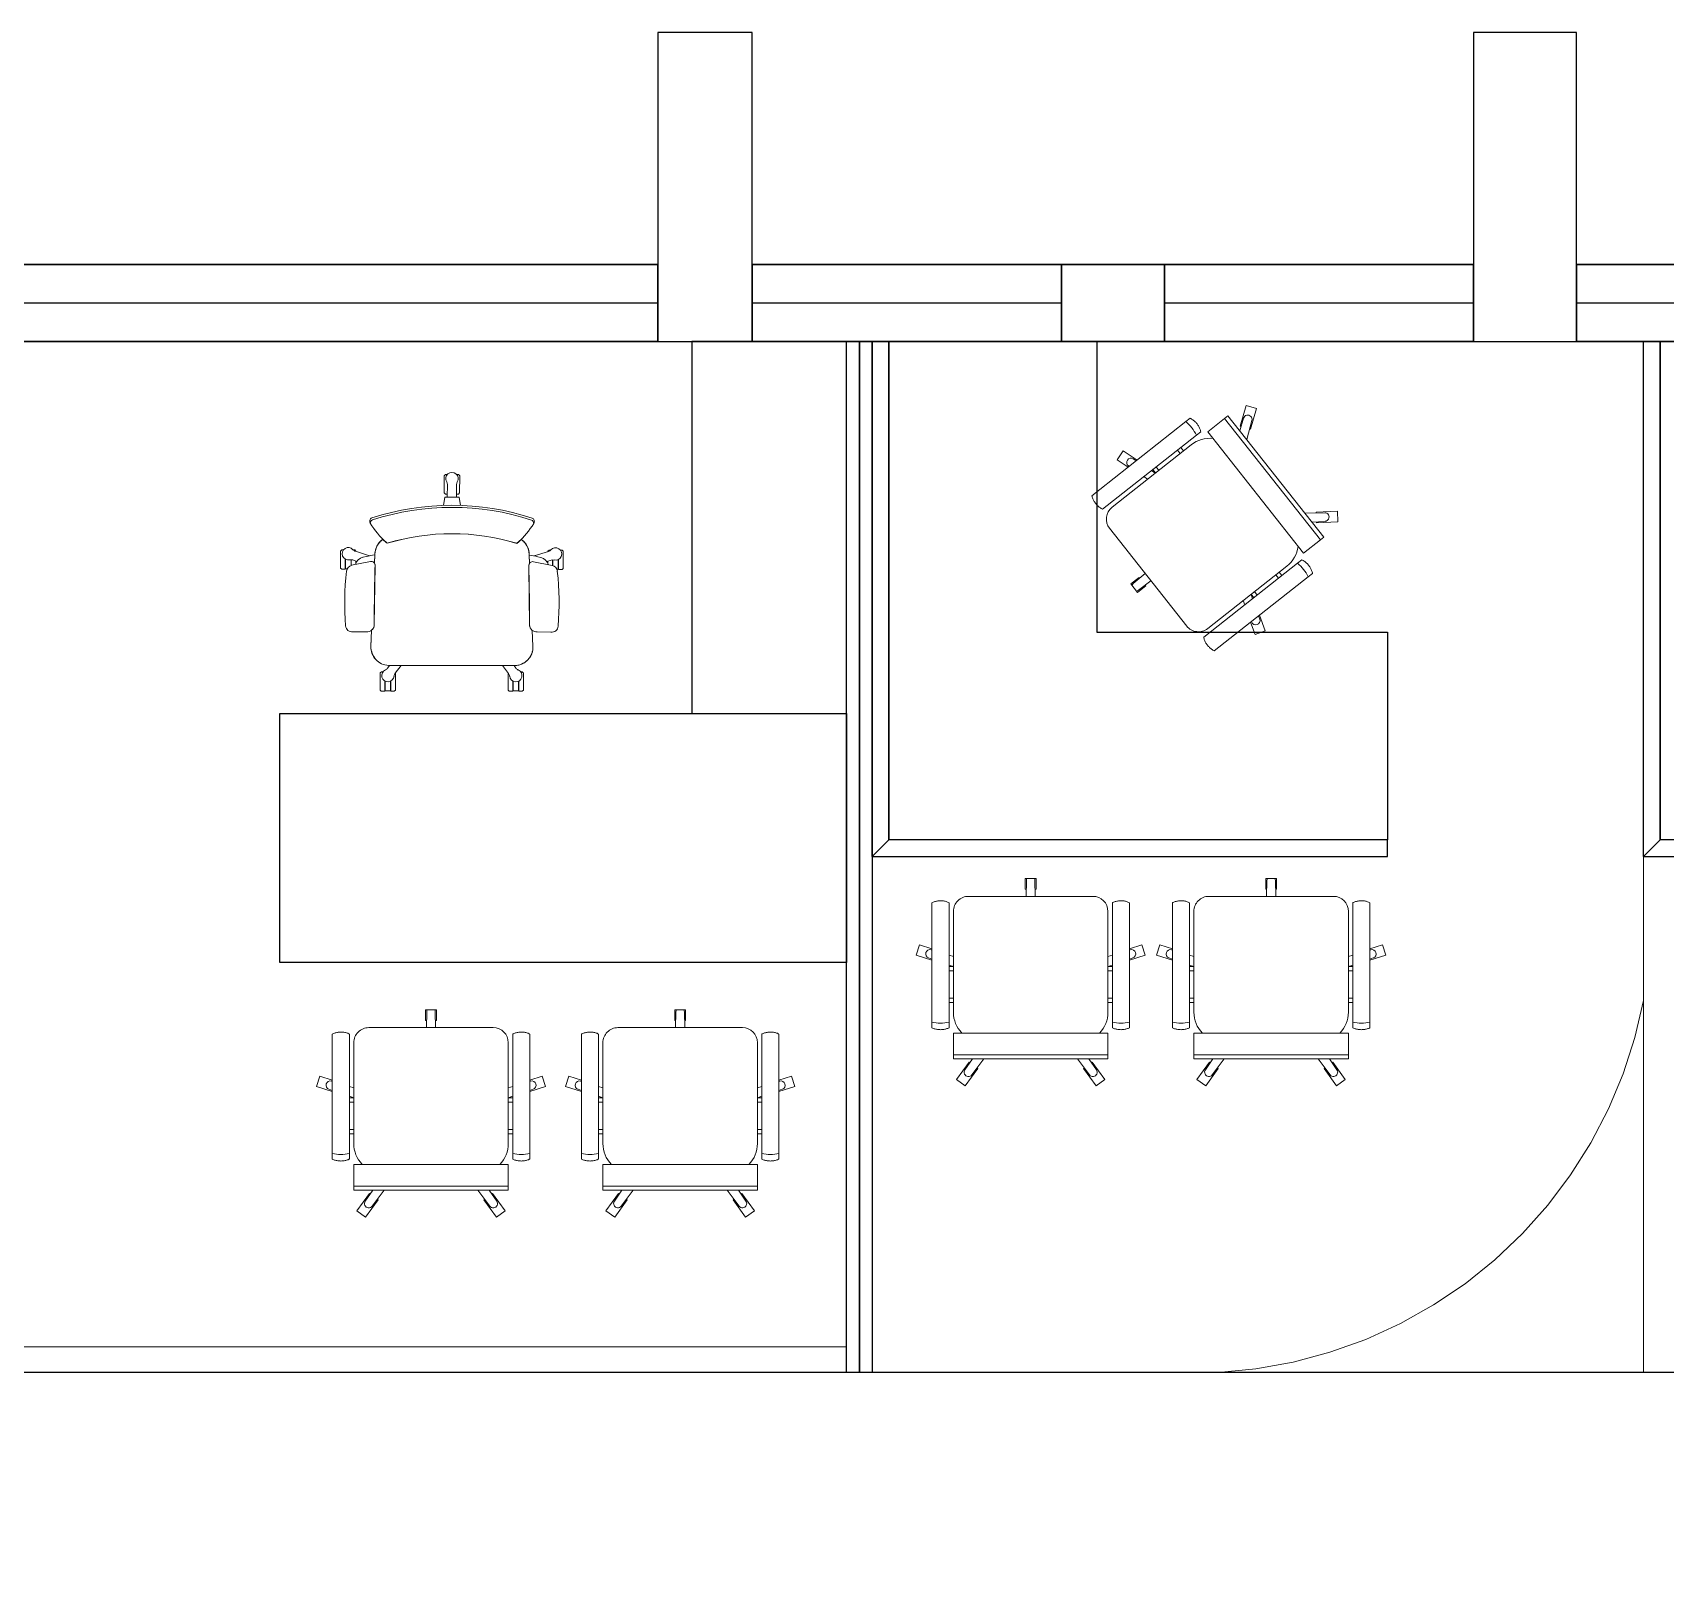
# Model space of a CAD drawing. Header units: millimetres. Extents: x 1993 to 4093, y 1262 to 2017.
# Drawn here: x 2292.9 to 2483.1, y 1564.3 to 1744.1 of the extents above; entities that cross this region are included whole.
import ezdxf

# ---------------------------------------------------------------- set-up
doc = ezdxf.new("R2010")
doc.units = ezdxf.units.MM
for name, color, linetype, lineweight in [('CABIN TABLE - MANAGER TABLE', 251, 'Continuous', 25), ('CHAIR HB', 252, 'Continuous', 18), ('CHAIR MB', 252, 'Continuous', 18), ('FLR CARPET', 254, 'Continuous', 15), ('FLR CARPET 2', 254, 'Continuous', 15), ('FLR CARPET GRASS', 54, 'Continuous', 15), ('Partition_Glass', 142, 'Continuous', 9), ('PASSAGE', 251, 'Continuous', 25), ('WALL', 251, 'Continuous', 30), ('WORKSTATION - L SHAPED WITH ALUMINIUM PARTITION', 251, 'Continuous', 25)]:
    doc.layers.add(name, color=color, linetype=linetype, lineweight=lineweight)
for name, color, linetype in [('COLUMN', 251, 'Continuous'), ('FACADE', 140, 'Continuous'), ('PLANNER', 3, 'Continuous')]:
    doc.layers.add(name, color=color, linetype=linetype)
doc.layers.add('PARTITION GYP 75mm', color=7, linetype='Continuous', lineweight=25, true_color=0xdb0000)

# ---------------------------------------------------------------- blocks, each defined once
blk = doc.blocks.new('CHAIR MB2')
at = {"layer": 'CHAIR MB'}
for p, q in [((2.57, 11.5), (3.16, 13.35)), ((4.35, 12.96), (3.16, 13.35)), ((2.83, 11.9), (2.69, 11.51)), ((3.75, 11.51), (3.77, 11.59)), ((4.35, 12.96), (3.88, 11.51)), ((-11.34, 8.64), (-12.07, 7.62)), ((-10.06, 6.16), (-12.07, 7.62)), ((-11.34, 8.64), (-9.32, 7.17)), ((-8.95, 6.78), (-10.21, 7.66)), ((-8.95, 9), (-8.45, 9)), ((-8.95, 9), (-8.95, -9)), ((-8.95, 9), (-8.95, -9)), ((-8.45, 9), (-5.94, 9)), ((-8.45, 9), (-8.45, -9)), ((-8.45, -9), (-8.45, 9)), ((-5.94, 9), (-5.94, -9)), ((8.07, 9.51), (-4.67, 9.51)), ((8.25, 9), (-3.5, 9)), ((-2.35, 9.51), (-2.35, 9)), ((-1.85, 9), (-1.85, 9.51)), ((1.31, 9.51), (1.31, 9)), ((1.81, 9), (1.81, 9.51)), ((2, 9.51), (1.83, 9)), ((2.98, 9), (3.14, 9.51)), ((-10.8, 6.86), (-8.95, 5.46)), ((-10.06, 6.16), (-9.99, 6.25)), ((-9.39, 7.08), (-9.32, 7.17)), ((10, 0), (10, 7.25)), ((11.84, 0.5), (10, 0.53)), ((10, -7.25), (10, 0)), ((10.83, 0.63), (12.07, 0.63)), ((10.83, 0.63), (10.83, 0.52)), ((12.07, -0.63), (12.07, 0.63)), ((10, -0.53), (11.84, -0.5)), ((10.83, -0.52), (10.83, -0.63)), ((12.07, -0.63), (10.83, -0.63)), ((-8.95, -5.46), (-10.8, -6.86)), ((-12.07, -7.62), (-10.06, -6.16)), ((-9.32, -7.17), (-11.34, -8.64)), ((-10.21, -7.66), (-8.95, -6.78)), ((-9.99, -6.25), (-10.06, -6.16)), ((-9.32, -7.17), (-9.39, -7.08)), ((-12.07, -7.62), (-11.34, -8.64)), ((-8.45, -9), (-8.95, -9)), ((-5.94, -9), (-8.45, -9)), ((-3.5, -9), (8.25, -9)), ((-2.35, -9), (-2.35, -9.51)), ((-1.85, -9.51), (-1.85, -9)), ((1.31, -9), (1.31, -9.51)), ((1.81, -9.51), (1.81, -9)), ((1.83, -9), (2, -9.51)), ((3.14, -9.51), (2.98, -9)), ((8.07, -11.51), (-4.67, -11.51)), ((3.16, -13.35), (2.57, -11.5)), ((2.69, -11.51), (2.83, -11.9)), ((3.16, -13.35), (4.35, -12.96)), ((3.77, -11.59), (3.75, -11.51)), ((3.88, -11.51), (4.35, -12.96))]:
    blk.add_line(p, q, dxfattribs=at)
for points in [[(-4.67, 9.51), (-5.31, 9.51), (-5.35, 9.59), (-5.39, 9.68), (-5.42, 9.77), (-5.45, 9.86), (-5.47, 9.95), (-5.49, 10.05), (-5.51, 10.14), (-5.52, 10.23), (-5.53, 10.33), (-5.53, 10.42), (-5.54, 10.52), (-5.53, 10.61), (-5.53, 10.71), (-5.52, 10.8), (-5.5, 10.9), (-5.49, 10.99), (-5.47, 11.08), (-5.44, 11.17), (-5.41, 11.26), (-5.38, 11.35), (-5.34, 11.44), (-5.31, 11.51), (-4.67, 11.51)], [(-4.67, 11.51), (9.26, 11.51), (9.3, 11.42), (9.34, 11.33), (9.37, 11.24), (9.4, 11.15), (9.42, 11.06), (9.44, 10.97), (9.46, 10.87), (9.47, 10.78), (9.48, 10.68), (9.48, 10.59), (9.48, 10.5), (9.48, 10.4), (9.48, 10.31), (9.47, 10.21), (9.45, 10.12), (9.44, 10.02), (9.41, 9.93), (9.39, 9.84), (9.36, 9.75), (9.33, 9.66), (9.29, 9.57), (9.26, 9.51), (8.07, 9.51)], [(-4.67, -11.51), (-5.31, -11.51), (-5.35, -11.42), (-5.39, -11.33), (-5.42, -11.24), (-5.45, -11.15), (-5.47, -11.06), (-5.49, -10.97), (-5.51, -10.87), (-5.52, -10.78), (-5.53, -10.68), (-5.53, -10.59), (-5.54, -10.5), (-5.53, -10.4), (-5.53, -10.31), (-5.52, -10.21), (-5.5, -10.12), (-5.49, -10.02), (-5.47, -9.93), (-5.44, -9.84), (-5.41, -9.75), (-5.38, -9.66), (-5.34, -9.57), (-5.31, -9.51), (-4.67, -9.51)], [(-4.67, -9.51), (9.26, -9.51), (9.3, -9.59), (9.34, -9.68), (9.37, -9.77), (9.4, -9.86), (9.42, -9.95), (9.44, -10.05), (9.46, -10.14), (9.47, -10.23), (9.48, -10.33), (9.48, -10.42), (9.48, -10.52), (9.48, -10.61), (9.48, -10.71), (9.47, -10.8), (9.45, -10.9), (9.44, -10.99), (9.41, -11.08), (9.39, -11.17), (9.36, -11.26), (9.33, -11.35), (9.29, -11.44), (9.26, -11.51), (8.07, -11.51)]]:
    blk.add_lwpolyline(points, dxfattribs=at)
for centre, radius, start, end in [((-3.5, 5.5), 3.5, 90, 134.2304), ((8.25, 7.25), 1.75, 0, 90), ((8.25, -7.25), 1.75, 270, 0), ((-3.5, -5.5), 3.5, 225.7696, 270)]:
    blk.add_arc(centre, radius, start, end, dxfattribs=at)
for centre, major_axis, start_param, end_param in [((3.3, 11.75), (-0.473, 0.154), 3.141593, 6.283185), ((-10.51, 7.26), (0.292, 0.402), 0, 3.141593), ((11.84, 0), (0, 0.497), 5.773119, 6.283185), ((11.84, 0), (0, 0.497), 3.141593, 3.65168), ((-10.51, -7.26), (-0.292, 0.402), 0, 3.141593), ((3.3, -11.75), (0.473, 0.154), 3.141593, 6.283185)]:
    blk.add_ellipse(centre, major_axis=major_axis, ratio=0.96783, start_param=start_param, end_param=end_param, dxfattribs=at)
at = {"layer": 'CHAIR MB', "start_tangent": (-0.206196, -0.978511), "end_tangent": (0.206223, -0.978505)}
for points in [[(-4.67, 11.51), (-4.77, 10.51), (-4.67, 9.51)], [(-4.67, -9.51), (-4.77, -10.51), (-4.67, -11.51)]]:
    blk.add_spline(points, degree=3, dxfattribs=at)
blk = doc.blocks.new('Manager Cabin Table')
at = {"layer": 'CABIN TABLE - MANAGER TABLE'}
for points in [[(0, 0), (-18, 0), (-18, 43.32), (0, 43.32)], [(48, 0), (-18, 0), (-18, -29), (48, -29)]]:
    blk.add_lwpolyline(points, close=True, dxfattribs=at)
blk = doc.blocks.new('WORKSTAION L SHAPE 5FT')
at = {"layer": 'WORKSTATION - L SHAPED WITH ALUMINIUM PARTITION'}
for points in [[(-30, 30), (-28.06, 30), (-28.06, -28.06), (-30, -30)], [(-28.06, 30), (-3.84, 30), (-3.84, -3.84), (30, -3.84), (30, -28.06), (-28.06, -28.06)], [(30, -30), (30, -28.06), (-28.06, -28.06), (-30, -30)]]:
    blk.add_lwpolyline(points, close=True, dxfattribs=at)
blk = doc.blocks.new('CHAIR HB')
at = {"layer": 'CHAIR HB', "lineweight": 13}
for p, q in [((96235.65, 8747.25), (96235.51, 8747.11)), ((96235.51, 8747.11), (96235.51, 8745.12)), ((96235.65, 8747.25), (96235.82, 8747.25)), ((96237.16, 8747.25), (96236.99, 8747.25)), ((96237.16, 8747.25), (96237.31, 8747.11)), ((96237.31, 8747.11), (96237.3, 8745.12)), ((96235.51, 8745.12), (96235.65, 8744.99)), ((96235.65, 8744.99), (96235.86, 8744.99)), ((96235.87, 8746.09), (96235.86, 8744.64)), ((96236.94, 8746.09), (96236.95, 8744.64)), ((96237.16, 8744.99), (96236.95, 8744.99)), ((96237.3, 8745.12), (96237.16, 8744.99)), ((96223.44, 8738.35), (96223.43, 8736.35)), ((96223.58, 8738.48), (96223.44, 8738.35)), ((96223.58, 8738.48), (96223.75, 8738.48)), ((96223.98, 8736.26), (96223.98, 8737.41)), ((96224.02, 8736.26), (96224.02, 8737.39)), ((96224.65, 8736.67), (96224.65, 8737.34)), ((96224.68, 8736.68), (96224.68, 8737.34)), ((96224.85, 8737.31), (96225.34, 8737.14)), ((96225.09, 8738.48), (96224.92, 8738.48)), ((96225.09, 8738.48), (96225.23, 8738.35)), ((96225.18, 8738.32), (96226.82, 8737.8)), ((96225.23, 8738.35), (96225.23, 8738.3)), ((96225.23, 8737.18), (96225.23, 8736.94)), ((96247.64, 8738.3), (96245.99, 8737.78)), ((96247.97, 8737.28), (96247.47, 8737.12)), ((96247.73, 8738.46), (96247.58, 8738.32)), ((96247.58, 8738.32), (96247.58, 8738.28)), ((96247.58, 8737.15), (96247.58, 8736.92)), ((96247.73, 8738.46), (96247.9, 8738.46)), ((96248.13, 8736.65), (96248.13, 8737.32)), ((96248.17, 8736.64), (96248.17, 8737.32)), ((96248.79, 8736.23), (96248.79, 8737.36)), ((96248.83, 8736.23), (96248.83, 8737.38)), ((96249.24, 8738.46), (96249.07, 8738.46)), ((96249.24, 8738.46), (96249.38, 8738.32)), ((96249.38, 8738.32), (96249.38, 8736.33)), ((96223.43, 8736.35), (96223.58, 8736.22)), ((96223.58, 8736.22), (96223.94, 8736.22)), ((96223.94, 8736.22), (96223.98, 8736.26)), ((96224.02, 8736.26), (96224.19, 8736.26)), ((96248.79, 8736.23), (96248.62, 8736.23)), ((96248.87, 8736.19), (96248.83, 8736.23)), ((96249.24, 8736.19), (96248.87, 8736.19)), ((96249.38, 8736.33), (96249.24, 8736.19)), ((96228.19, 8724.29), (96228.04, 8724.16)), ((96228.04, 8724.16), (96228.04, 8722.16)), ((96228.19, 8724.29), (96228.38, 8724.29)), ((96229.79, 8724.11), (96230.48, 8725.03)), ((96229.84, 8724.17), (96229.84, 8722.16)), ((96243, 8724.09), (96242.31, 8725.02)), ((96242.95, 8724.16), (96242.95, 8722.15)), ((96243.86, 8724.72), (96243.65, 8725.02)), ((96244.6, 8724.27), (96244.41, 8724.27)), ((96244.6, 8724.27), (96244.75, 8724.14)), ((96244.75, 8724.14), (96244.74, 8722.15)), ((96228.04, 8722.16), (96228.18, 8722.03)), ((96228.18, 8722.03), (96228.55, 8722.03)), ((96228.55, 8722.03), (96228.59, 8722.07)), ((96228.59, 8722.07), (96228.59, 8723.22)), ((96228.63, 8722.07), (96228.63, 8723.2)), ((96228.63, 8722.07), (96229.25, 8722.07)), ((96229.25, 8722.07), (96229.25, 8723.2)), ((96229.29, 8722.07), (96229.29, 8723.22)), ((96229.33, 8722.03), (96229.29, 8722.07)), ((96229.69, 8722.03), (96229.33, 8722.03)), ((96229.84, 8722.16), (96229.69, 8722.03)), ((96242.95, 8722.15), (96243.09, 8722.01)), ((96243.09, 8722.01), (96243.45, 8722.01)), ((96243.45, 8722.01), (96243.49, 8722.05)), ((96243.49, 8722.05), (96243.49, 8723.2)), ((96243.53, 8722.05), (96243.53, 8723.18)), ((96244.16, 8722.05), (96243.53, 8722.05)), ((96244.16, 8722.05), (96244.16, 8723.18)), ((96244.2, 8722.05), (96244.2, 8723.2)), ((96244.23, 8722.01), (96244.2, 8722.05)), ((96244.6, 8722.01), (96244.23, 8722.01)), ((96244.74, 8722.15), (96244.6, 8722.01))]:
    blk.add_line(p, q, dxfattribs=at)
at = {"layer": 'CHAIR HB'}
for p, q in [((96226.05, 8737.62), (96226.4, 8737.71)), ((96227.38, 8736.93), (96227.43, 8738.01)), ((96245.44, 8736.91), (96245.39, 8737.99)), ((96246.77, 8737.6), (96246.41, 8737.69)), ((96226.45, 8728.95), (96224.86, 8728.93)), ((96226.96, 8727.27), (96227.04, 8729.12)), ((96245.84, 8727.25), (96245.76, 8729.1)), ((96247.94, 8728.91), (96246.35, 8728.92)), ((96228.93, 8724.73), (96229.14, 8725.03)), ((96229.02, 8725.03), (96243.77, 8725.02))]:
    blk.add_line(p, q, dxfattribs=at)
at = {"layer": 'CHAIR HB', "lineweight": 13}
blk.add_lwpolyline([(96237.39, 8743.66), (96237.25, 8744.64), (96235.58, 8744.64), (96235.44, 8743.66)], dxfattribs=at)
at = {"layer": 'CHAIR HB'}
blk.add_lwpolyline([(96245.76, 8729.1), (96245.84, 8727.25, -0.432232), (96243.65, 8725.02), (96229.02, 8725.03, -0.219268), (96227.53, 8725.72, -0.168943), (96226.96, 8727.18), (96227.04, 8729.12, 0.229567), (96227.36, 8729.78), (96227.45, 8736.68, 0.185544), (96227.38, 8736.93), (96227.42, 8737.89, -0.238915), (96228.35, 8739.72), (96228.86, 8739.26, -0.147625), (96243.96, 8739.25), (96244.48, 8739.71, -0.249075), (96245.4, 8737.88), (96245.44, 8736.91, 0.160512), (96245.37, 8736.39), (96245.44, 8729.75, 0.226382), (96245.76, 8729.1), (96245.84, 8727.25, -0.432232), (96243.65, 8725.02, -107.874684)], format="xyb", dxfattribs=at)
for points in [[(96226.92, 8737.13), (96224.72, 8736.69)], [(96245.89, 8737.11), (96248.09, 8736.66)]]:
    blk.add_lwpolyline(points, dxfattribs=at)
at = {"layer": 'CHAIR HB', "lineweight": 13}
for centre, radius, start, end in [((96236.41, 8746.8), 0.72, 328.4742, 211.4092), ((96235.12, 8746.09), 0.755, 0.1513, 26.6572), ((96237.7, 8746.09), 0.755, 153.2263, 179.7322), ((96224.33, 8738.04), 0.72, 40.4742, 283.4092), ((96224.61, 8736.59), 0.755, 72.1513, 98.6572), ((96225.41, 8739.04), 0.755, 225.2263, 251.7322), ((96247.4, 8739.02), 0.755, 288.1513, 314.6572), ((96248.48, 8738.01), 0.72, 256.4742, 139.4092), ((96248.2, 8736.56), 0.755, 81.2263, 107.7322), ((96228.94, 8723.84), 0.72, 112.4742, 355.4092), ((96228.32, 8725.18), 0.755, 297.2263, 323.7322), ((96230.4, 8723.66), 0.755, 144.1513, 170.6571), ((96242.38, 8723.65), 0.755, 9.2263, 35.7322), ((96243.85, 8723.83), 0.72, 184.4742, 67.4092), ((96244.47, 8725.16), 0.755, 216.1513, 242.6571)]:
    blk.add_arc(centre, radius, start, end, dxfattribs=at)
at = {"layer": 'CHAIR HB'}
for centre, radius, start, end in [((96236.38, 8713.5), 30.18, 71.938, 107.9454), ((96236.38, 8713.5), 29.94, 71.938, 107.9454), ((96227.24, 8741.82), 0.418, 111.0456, 214.5685), ((96227.31, 8741.59), 0.418, 111.0456, 181.3224), ((96236.38, 8747.51), 11.19, 211.9943, 226.7041), ((96236.46, 8747.51), 11.19, 313.1791, 327.8892), ((96245.51, 8741.57), 0.418, 358.5611, 68.8378), ((96245.59, 8741.8), 0.418, 325.315, 68.8378), ((96229.68, 8737.9), 2.25, 126.2137, 177.339), ((96229.1, 8739.78), 0.575, 226.91, 245.5455), ((96236.38, 8714.25), 26.12, 73.1466, 106.7369), ((96243.72, 8739.77), 0.575, 294.3379, 312.9734), ((96243.23, 8737.95), 2.16, 1.0224, 54.5547), ((96226.33, 8736.46), 1.2, 103.6999, 164.5288), ((96228.48, 8729.16), 8.8, 96.9466, 103.6999), ((96227, 8736.68), 0.456, 357.5885, 99.5605), ((96245.82, 8736.66), 0.456, 80.323, 182.2949), ((96244.31, 8729.14), 8.8, 76.1836, 82.9369), ((96246.48, 8736.43), 1.2, 15.3547, 76.1836), ((96255.66, 8732.31), 31.75, 173.2973, 184.8545), ((96224.87, 8735.96), 0.737, 101.334, 176.0172), ((96435.18, 8730.36), 207.82, 178.2636, 180.1569), ((96037.62, 8730.76), 207.82, 359.7265, 1.6199), ((96247.95, 8735.94), 0.737, 3.8662, 78.5494), ((96217.14, 8732.35), 31.75, 355.029, 6.5861), ((96224.78, 8729.69), 0.759, 184.9863, 275.9545), ((96226.52, 8729.78), 0.836, 264.9916, 0.8814), ((96246.28, 8729.76), 0.836, 179.002, 274.8919), ((96248.02, 8729.66), 0.759, 263.929, 354.8972), ((96229.11, 8727.18), 2.15, 177.5227, 267.7683), ((96243.69, 8727.16), 2.15, 272.1152, 2.3608)]:
    blk.add_arc(centre, radius, start, end, dxfattribs=at)
blk = doc.blocks.new('DIRECTOR CABIN 01')
at = {"layer": 'PLANNER', "ltscale": 25}
blk.add_lwpolyline([(96475.84, 8642.66), (96300.44, 8642.66), (96300.44, 8762.75), (96475.84, 8762.75)], close=True, dxfattribs=at)
blk = doc.blocks.new('CUBICLE ZONE 01')
at = {"layer": 'PLANNER', "ltscale": 25}
blk.add_lwpolyline([(96836.64, 8642.66), (96475.84, 8642.66), (96475.84, 8762.75), (96836.64, 8762.75)], close=True, dxfattribs=at)

msp = doc.modelspace()

# ---------------------------------------------------------------- linework, layer by layer
at = {"layer": 'COLUMN', "ltscale": 25}
for points in [[(2365.7, 1708.09), (2376.7, 1708.09), (2376.7, 1744.09), (2365.7, 1744.09)], [(2460.7, 1708.09), (2472.7, 1708.09), (2472.7, 1744.09), (2460.7, 1744.09)]]:
    msp.add_lwpolyline(points, close=True, dxfattribs=at)
at = {"layer": 'FACADE', "ltscale": 25}
for points in [[(2269.7, 1712.59), (2365.7, 1712.59)], [(2376.7, 1712.59), (2412.7, 1712.59)], [(2424.7, 1712.59), (2460.7, 1712.59)], [(2472.7, 1712.59), (2567.7, 1712.59)]]:
    msp.add_lwpolyline(points, dxfattribs=at)
at = {"layer": 'FLR CARPET', "ltscale": 25}
msp.add_lwpolyline([(2215.28, 1588), (2387.67, 1588), (2387.67, 1708.09), (2215.28, 1708.09)], close=True, dxfattribs=at)
at = {"layer": 'FLR CARPET 2'}
for points in [[(2390.68, 1588), (2430.93, 1588), (2435.34, 1588.42), (2439.7, 1589.2), (2443.99, 1590.35), (2448.16, 1591.84), (2452.19, 1593.68), (2456.06, 1595.85), (2459.74, 1598.33), (2463.19, 1601.1), (2466.41, 1604.16), (2469.36, 1607.47), (2472.02, 1611.01), (2474.38, 1614.76), (2476.43, 1618.7), (2478.13, 1622.79), (2479.5, 1627.01), (2480.5, 1631.32), (2480.5, 1708.09), (2390.68, 1708.09)], [(2480.5, 1588), (2520.75, 1588), (2525.17, 1588.42), (2529.53, 1589.2), (2533.81, 1590.35), (2537.99, 1591.84), (2542.02, 1593.68), (2545.89, 1595.85), (2549.56, 1598.33), (2553.02, 1601.1), (2556.23, 1604.16), (2559.18, 1607.47), (2561.85, 1611.01), (2564.21, 1614.76), (2566.25, 1618.7), (2567.96, 1622.79), (2569.32, 1627.01), (2570.33, 1631.32), (2570.33, 1708.09), (2480.5, 1708.09)]]:
    msp.add_lwpolyline(points, close=True, dxfattribs=at)
at = {"layer": 'FLR CARPET GRASS'}
msp.add_lwpolyline([(2480.5, 1631.32), (2479.5, 1627.01), (2478.13, 1622.79), (2476.43, 1618.7), (2474.38, 1614.76), (2472.02, 1611.01), (2469.36, 1607.47), (2466.41, 1604.16), (2463.19, 1601.1), (2459.74, 1598.33), (2456.06, 1595.85), (2452.19, 1593.68), (2448.16, 1591.84), (2443.99, 1590.35), (2439.7, 1589.2), (2435.34, 1588.42), (2430.93, 1588), (2480.5, 1588)], close=True, dxfattribs=at)
at = {"layer": 'PARTITION GYP 75mm', "ltscale": 25}
msp.add_lwpolyline([(2387.67, 1708.09), (2390.68, 1708.09), (2390.68, 1588), (2387.67, 1588)], close=True, dxfattribs=at)
at = {"layer": 'Partition_Glass', "ltscale": 25}
msp.add_lwpolyline([(2215.28, 1588), (2387.67, 1588), (2387.67, 1590.97), (2215.28, 1590.97)], close=True, dxfattribs=at)
at = {"layer": 'PASSAGE'}
msp.add_lwpolyline([(2749.98, 1588.01), (2111.7, 1588), (2111.7, 1546), (2472.7, 1546.01), (2472.7, 1298.09), (2526.7, 1298.09)], dxfattribs=at)
at = {"layer": 'WALL', "ltscale": 25}
for points in [[(2269.7, 1708.09), (2365.7, 1708.09), (2365.7, 1717.09), (2269.7, 1717.09)], [(2376.7, 1717.09), (2412.7, 1717.09), (2412.7, 1708.09), (2376.7, 1708.09)], [(2412.7, 1708.09), (2424.7, 1708.09), (2424.7, 1717.09), (2412.7, 1717.09)], [(2424.7, 1708.09), (2460.7, 1708.09), (2460.7, 1717.09), (2424.7, 1717.09)], [(2472.7, 1708.09), (2567.7, 1708.09), (2567.7, 1717.09), (2472.7, 1717.09)]]:
    msp.add_lwpolyline(points, close=True, dxfattribs=at)

# ---------------------------------------------------------------- block references
at = {"layer": 'CABIN TABLE - MANAGER TABLE', "xscale": -1}
msp.add_blockref('Manager Cabin Table', (2369.67, 1664.77), dxfattribs=at)
at = {"layer": 'CHAIR HB', "color": 240, "true_color": 0xed1f24}
msp.add_blockref('CHAIR HB', (-93894.69, -7054.66), dxfattribs=at)
at = {"layer": 'CHAIR MB', "rotation": 218.2745977233224}
msp.add_blockref('CHAIR MB2', (2430.66, 1686.84), dxfattribs=at)
at = {"layer": 'CHAIR MB', "xscale": -1, "rotation": 270}
for p in [(2409.13, 1633.46), (2437.14, 1633.46), (2339.28, 1618.16), (2368.3, 1618.16)]:
    msp.add_blockref('CHAIR MB2', p, dxfattribs=at)
at = {"layer": 'PLANNER'}
for name in ['DIRECTOR CABIN 01', 'CUBICLE ZONE 01']:
    msp.add_blockref(name, (-94086.66, -7054.66), dxfattribs=at)
at = {"layer": 'WORKSTATION - L SHAPED WITH ALUMINIUM PARTITION'}
for p in [(2420.68, 1678.09), (2510.5, 1678.09)]:
    msp.add_blockref('WORKSTAION L SHAPE 5FT', p, dxfattribs=at)

doc.saveas('drawing.dxf')
